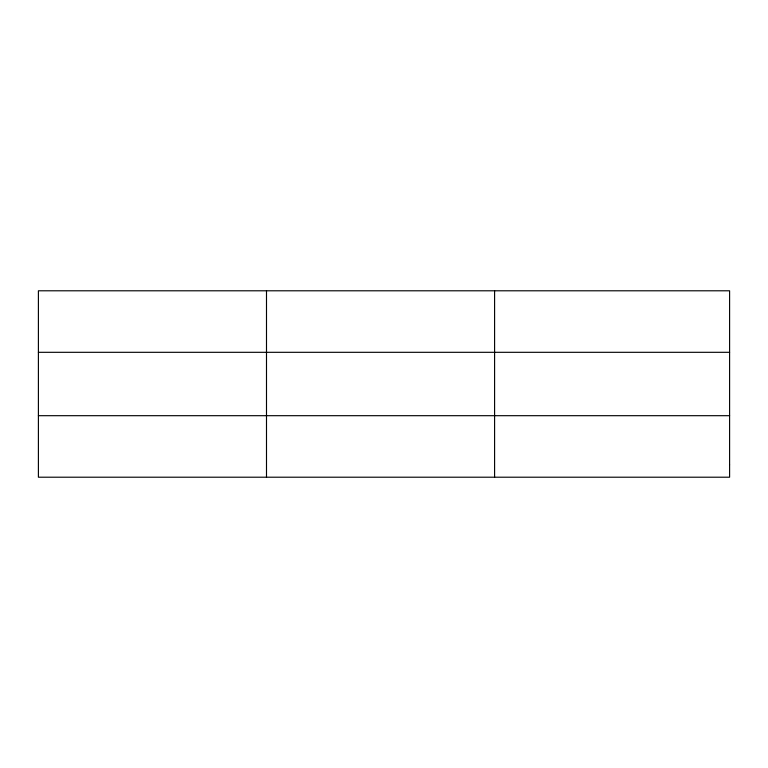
<?xml version="1.0" encoding="UTF-8"?>
<svg xmlns="http://www.w3.org/2000/svg" width="768" height="768" viewBox="0 0 768 768"><rect width="100%" height="100%" fill="white"/><g stroke="black" fill="none" stroke-linecap="round" stroke-linejoin="round"><path stroke-width="1.15" d="M266.496 477.206L266.496 290.794M494.592 477.206L494.592 290.794M38.4 352.31L729.6 352.31M38.4 415.69L729.6 415.69M729.6 464.899L729.6 477.206L38.4 477.206L38.4 290.794L729.6 290.794L729.6 464.899"/></g></svg>
